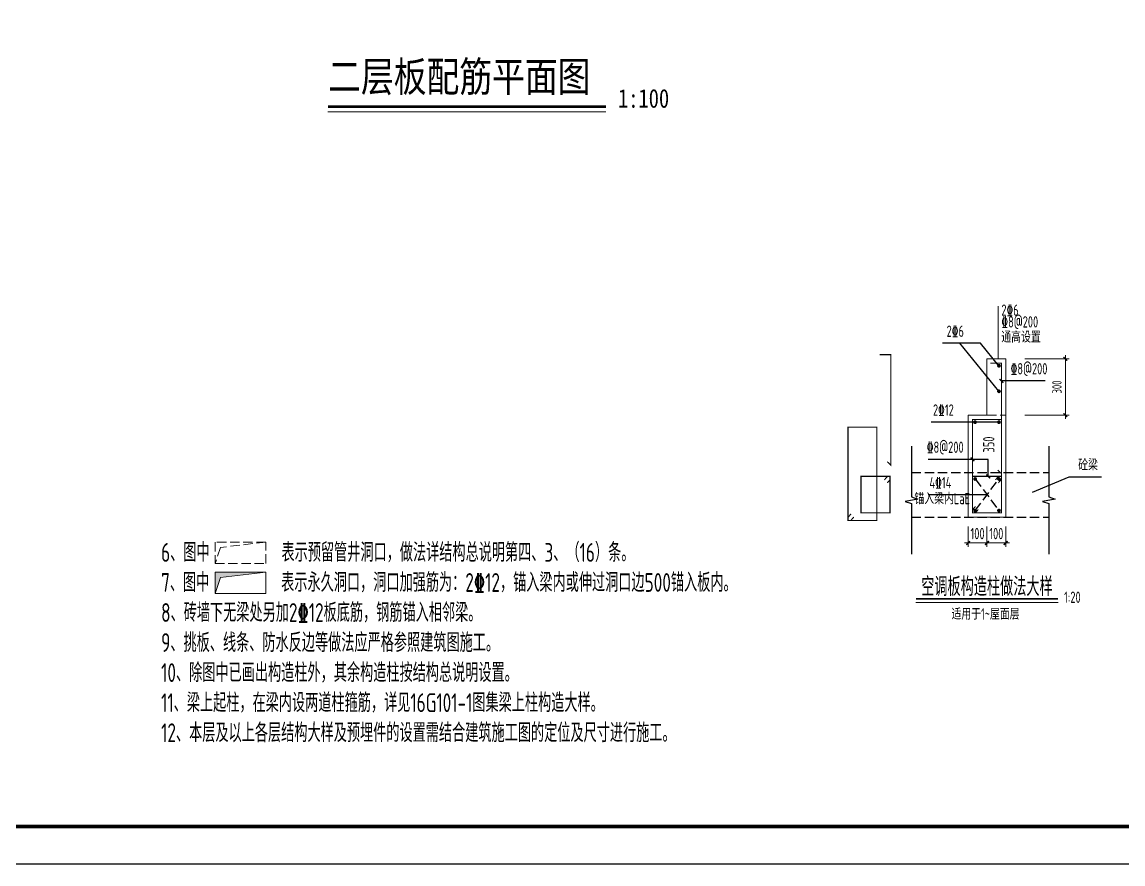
# Model space of a CAD drawing. Extents: x -129922 to 1190196, y -520662 to 139923.
# Drawn here: x 597048 to 626353, y -190743 to -168335 of the extents above; entities that cross this region are included whole.
import ezdxf
from ezdxf.enums import TextEntityAlignment as Align

# ---------------------------------------------------------------- set-up
doc = ezdxf.new("R2010")
doc.units = 0
doc.header["$LTSCALE"] = 1000
doc.header["$MEASUREMENT"] = 0
doc.linetypes.add('DASH', pattern=[0.35, 0.25, -0.1])
for name, color, linetype in [('BEAM', 4, 'DASH'), ('DIM_SYMB', 3, 'Continuous'), ('TEXT', 7, 'Continuous'), ('Y-云图图框', 7, 'Continuous'), ('墙柱编号', 4, 'Continuous')]:
    doc.layers.add(name, color=color, linetype=linetype)
for name, color, linetype, lineweight in [('COLU_DE', 7, 'Continuous', 0), ('COLU_DE_DIM', 3, 'Continuous', 0), ('COLU_DE_NUM', 7, 'Continuous', 0), ('COLU_DE_REIN', 1, 'Continuous', 0), ('COLU_DE_TEXT_JZ', 7, 'Continuous', 0), ('S-通用-TEXT', 7, 'Continuous', 20)]:
    doc.layers.add(name, color=color, linetype=linetype, lineweight=lineweight)
doc.styles.add('_YT_Name', font='', dxfattribs={"width": 0.8})
doc.styles.add('_YT_Sign_Text', font='ros.shx', dxfattribs={"width": 0.8, "bigfont": 'hztxt.shx'})
doc.styles.get("Standard").update_dxf_attribs({"font": 'gbenor.shx', "bigfont": 'gbcbig.shx'})
doc.styles.add('TSSD_Dimension', font='tssdeng.shx', dxfattribs={"width": 0.7, "bigfont": 'HZTXT.SHX'})
doc.styles.add('TSSD_DIMENSION_T3', font='Tssdeng.shx', dxfattribs={"width": 0.7, "bigfont": 'hztxt.shx'})
doc.styles.add('TSSD_Label', font='Tssdeng.shx', dxfattribs={"width": 0.7, "bigfont": 'hztxt.shx'})
doc.styles.add('TSSD_Rein', font='tssdeng.shx', dxfattribs={"width": 0.7, "bigfont": 'hztxt.shx'})
doc.styles.add('黑体', font='', dxfattribs={"width": 0.8})
doc.styles.get('_YT_Name').set_extended_font_data('SimHei')
doc.styles.get('黑体').set_extended_font_data('SimHei')
doc.dimstyles.new('TSSD_20_100', dxfattribs={"dimtxt": 250, "dimasz": 100, "dimexe": 100, "dimexo": 250, "dimgap": 100, "dimtad": 1, "dimdec": 0, "dimlfac": 0.2, "dimzin": 0, "dimdsep": 46, "dimtxsty": 'TSSD_Dimension', "dimblk": 'ARCHTICK', "dimcen": 0, "dimdle": 100, "dimclrt": 7, "dimadec": 0, "dimazin": 0, "dimtfac": 1, "dimtdec": 0, "dimtix": 1, "dimtmove": 2, "dimatfit": 3, "dimfxl": 0, "dimtolj": 1, "dimtzin": 0, "dimarcsym": 0})
doc.dimstyles.new('TSSD_20_100$TCH&&100', dxfattribs={"dimtxt": 300, "dimasz": 100, "dimexe": 100, "dimexo": 250, "dimgap": 100, "dimtad": 1, "dimdec": 0, "dimlfac": 0.2, "dimzin": 0, "dimdsep": 46, "dimtxsty": 'TSSD_DIMENSION_T3', "dimblk": 'ARCHTICK', "dimcen": 0, "dimdle": 100, "dimclrt": 7, "dimadec": 0, "dimazin": 0, "dimtfac": 1, "dimtdec": 0, "dimtix": 1, "dimtmove": 2, "dimatfit": 3, "dimfxl": 0, "dimtolj": 1, "dimtzin": 0, "dimarcsym": 0})

# ---------------------------------------------------------------- blocks, each defined once
blk = doc.blocks.new('ECMCTK_A1_横_单行图名--0')
at = {"color": 4}
blk.add_lwpolyline([(0, 0), (841, 0), (841, 594), (0, 594)], close=True, dxfattribs=at)
at = {"const_width": 1}
blk.add_lwpolyline([(25, 10), (831, 10), (831, 584), (25, 584)], close=True, dxfattribs=at)
at = {"color": 80, "flags": 3}
for tag, height, p in [('YTHQINS', 3, (34.31, 585.5)), ('ECMCKEY', 3, (292.07, 288.23)), ('YTTQINS', 5.62, (848.03, 12.81)), ('YTFRAME', 3, (652.76, 5.84)), ('YTBARCODE_T1', 3, (749.78, 5.95))]:
    blk.add_attdef(tag, text='', height=height, dxfattribs=at).set_placement(p, align=Align.MIDDLE_CENTER)
for tag, height, style, width, p in [('证书编号', 4, '_YT_Sign_Text', 0.8, (708.87, 43.81)), ('审查批准号', 4, '_YT_Sign_Text', 0.8, (761.06, 43.81)), ('工程号', 4, '_YT_Sign_Text', 0.5, (804.08, 44.12)), ('设计单位', 6, '_YT_Name', 0.8, (623.75, 38.6)), ('建设单位', 4, '_YT_Sign_Text', 0.8, (734.96, 36.11)), ('阶段', 4, '_YT_Sign_Text', 0.8, (804.08, 35.81)), ('项目号', 4, '_YT_Sign_Text', 0.5, (822.08, 33.72)), ('项目名称', 4, '_YT_Sign_Text', 0.8, (734.96, 28.11)), ('专业', 4, '_YT_Sign_Text', 0.8, (804.08, 27.31)), ('图纸编号', 4, '_YT_Sign_Text', 0.5, (803.93, 19.36)), ('图纸名称', 4.5, '_YT_Name', 0.8, (735.39, 15.06)), ('出图比例', 4.2, '_YT_Sign_Text', 0.8, (681.82, 11.78)), ('日期', 4, '_YT_Sign_Text', 0.5, (803.88, 12.13)), ('版本号', 4, '_YT_Sign_Text', 0.8, (822.08, 13))]:
    blk.add_attdef(tag, text='', height=height, dxfattribs=dict(style=style, width=width)).set_placement(p, align=Align.CENTER)
at = {"style": '_YT_Sign_Text', "width": 0.8, "flags": 3}
for tag, p, height in [('[审定人]', (590.95, 27.81), 4.1), ('{审定人}', (605.87, 26.45), 6.24), ('[校对人]', (642.23, 27.82), 4.1), ('{校对人}', (658.35, 26.53), 6.24), ('[审核人]', (591.01, 19.76), 4.1), ('{审核人}', (606.98, 18.44), 6.24), ('[设计人]', (642.47, 20.21), 4.1), ('{设计人}', (658.48, 18.54), 6.24), ('{项目负责人}', (608.28, 10.72), 6.24), ('[项目负责人]', (590.78, 12.01), 4.1), ('[专业负责人]', (642.74, 11.77), 4.1), ('{专业负责人}', (658.58, 10.36), 6.24)]:
    blk.add_attdef(tag, p, '', height=height, dxfattribs=at)
at = {"color": 80, "flags": 3}
for tag, p in [('YTQRCODE', (551.04, 11.91)), ('YTBZSIT', (25, 10)), ('EXT_TK_LEFT', (25, 10))]:
    blk.add_attdef(tag, p, '', height=3, dxfattribs=at)
blk = doc.blocks.new('_ArchTick')
at = {"color": 0, "linetype": 'ByBlock', "const_width": 0.4}
blk.add_lwpolyline([(-0.5, -0.5), (0.5, 0.5)], dxfattribs=at)
blk = doc.blocks.new('*D50')
at = {"layer": 'COLU_DE_DIM', "color": 0, "lineweight": -2, "transparency": 16777216}
for p, q in [((4360159, -621401), (4361335, -621401)), ((4361235, -623001), (4361235, -621301)), ((4360159, -622901), (4361335, -622901))]:
    blk.add_line(p, q, dxfattribs=at)
at = {"layer": 'Defpoints', "color": 0, "transparency": 16777216}
for p in [(4359909, -621401), (4361235, -621401), (4359909, -622901)]:
    blk.add_point(p, dxfattribs=at)
at = {"layer": 'COLU_DE_DIM', "color": 0, "lineweight": -2, "transparency": 16777216, "xscale": 100, "yscale": 100, "zscale": 100}
for p, rotation in [((4361235, -621401), 90), ((4361235, -622901), 270)]:
    blk.add_blockref('_ArchTick', p, dxfattribs=dict(at, rotation=rotation))
at = {"layer": 'COLU_DE_DIM', "color": 7, "transparency": 16777216, "insert": (4361010, -622151), "char_height": 250, "attachment_point": 5, "rotation": 90, "style": 'TSSD_Dimension'}
blk.add_mtext('\\A1;300', dxfattribs=at)
blk = doc.blocks.new('*D51')
at = {"layer": 'COLU_DE_DIM', "color": 0, "lineweight": -2, "transparency": 16777216}
for p, q in [((4358647, -625866), (4358647, -626403)), ((4359147, -625866), (4359147, -626403)), ((4358647, -626303), (4358547, -626303)), ((4358647, -626303), (4359147, -626303)), ((4359147, -626303), (4359247, -626303))]:
    blk.add_line(p, q, dxfattribs=at)
at = {"layer": 'Defpoints', "color": 0, "transparency": 16777216}
for p in [(4358647, -625616), (4359147, -625616), (4359147, -626303)]:
    blk.add_point(p, dxfattribs=at)
at = {"layer": 'COLU_DE_DIM', "color": 0, "lineweight": -2, "transparency": 16777216, "xscale": 100, "yscale": 100, "zscale": 100}
blk.add_blockref('_ArchTick', (4358647, -626303), dxfattribs=at)
at = {"layer": 'COLU_DE_DIM', "color": 0, "lineweight": -2, "transparency": 16777216, "xscale": 100, "yscale": 100, "zscale": 100, "rotation": 180}
blk.add_blockref('_ArchTick', (4359147, -626303), dxfattribs=at)
at = {"layer": 'COLU_DE_DIM', "color": 7, "transparency": 16777216, "insert": (4358897, -626053), "char_height": 300, "attachment_point": 5, "style": 'TSSD_DIMENSION_T3'}
blk.add_mtext('\\A1;100', dxfattribs=at)
blk = doc.blocks.new('*D52')
at = {"layer": 'COLU_DE_DIM', "color": 0, "lineweight": -2, "transparency": 16777216}
for p, q in [((4359147, -625866), (4359147, -626403)), ((4359647, -625866), (4359647, -626403)), ((4359147, -626303), (4359047, -626303)), ((4359147, -626303), (4359647, -626303)), ((4359647, -626303), (4359747, -626303))]:
    blk.add_line(p, q, dxfattribs=at)
at = {"layer": 'Defpoints', "color": 0, "transparency": 16777216}
for p in [(4359147, -625616), (4359647, -625616), (4359647, -626303)]:
    blk.add_point(p, dxfattribs=at)
at = {"layer": 'COLU_DE_DIM', "color": 0, "lineweight": -2, "transparency": 16777216, "xscale": 100, "yscale": 100, "zscale": 100}
blk.add_blockref('_ArchTick', (4359147, -626303), dxfattribs=at)
at = {"layer": 'COLU_DE_DIM', "color": 0, "lineweight": -2, "transparency": 16777216, "xscale": 100, "yscale": 100, "zscale": 100, "rotation": 180}
blk.add_blockref('_ArchTick', (4359647, -626303), dxfattribs=at)
at = {"layer": 'COLU_DE_DIM', "color": 7, "transparency": 16777216, "insert": (4359397, -626053), "char_height": 300, "attachment_point": 5, "style": 'TSSD_DIMENSION_T3'}
blk.add_mtext('\\A1;100', dxfattribs=at)
blk = doc.blocks.new('20191113.15412414')
at = {"layer": 'BEAM'}
for points in [[(1693.3, 3908.3), (5343.5, 3908.3)], [(1693.3, 2714.7), (5343.5, 2714.7)]]:
    blk.add_lwpolyline(points, dxfattribs=at)
at = {"layer": 'COLU_DE'}
for points in [[(3199, 5430), (3199, 2714.7), (4199, 2714.7), (4199, 6930), (3699, 6930)], [(3699, 6930), (3699, 5430), (3199, 5430)]]:
    blk.add_lwpolyline(points, dxfattribs=at)
at = {"layer": 'COLU_DE', "linetype": 'DASH'}
blk.add_lwpolyline([(3699, 5430), (4199, 5430)], dxfattribs=at)
at = {"layer": 'COLU_DE_NUM'}
blk.add_line((1808.6, 443.3), (5590.5, 443.3), dxfattribs=at)
at = {"layer": 'COLU_DE_NUM', "const_width": 50}
blk.add_lwpolyline([(1808.6, 543.3), (5590.5, 543.3)], dxfattribs=at)
at = {"layer": 'COLU_DE_REIN', "const_width": 30}
for points in [[(841.4, 7039.8), (1140, 7039.8), (1140, 4100.2), (1042.4, 4193.2)], [(3785.4, 6815), (4084, 6815), (4084, 3875.3), (3986.4, 3968.3)], [(970.5, 3708.8), (1051.2, 3801.3)], [(3926.3, 3708.8), (4007, 3801.3)], [(1045.6, 3626.8), (1126.3, 3719.3)], [(4001.4, 3626.8), (4082.1, 3719.3)], [(3314, 2911.7), (3394.7, 3004.2)], [(3389.1, 2829.7), (3469.9, 2922.1)], [(0, 2708.9), (80.7, 2801.3)], [(75.1, 2626.8), (155.8, 2719.3)]]:
    blk.add_lwpolyline(points, dxfattribs=at)
at = {"layer": 'COLU_DE_REIN', "const_width": 50, "flags": 128}
for points in [[(3994, 6743.8, 1), (4044, 6743.8, 1)], [(3994, 6065, 1), (4044, 6065, 1)], [(3357.7, 5244.4, 1), (3407.7, 5244.4, 1)], [(3994.1, 5244.4, 1), (4044.1, 5244.4, 1)], [(3357.7, 3731.3, 1), (3407.7, 3731.3, 1)], [(3994.1, 3731.3, 1), (4044.1, 3731.3, 1)], [(3357.7, 2892, 1), (3407.7, 2892, 1)], [(3994.1, 2892, 1), (4044.1, 2892, 1)]]:
    blk.add_lwpolyline(points, format="xyb", close=True, dxfattribs=at)
at = {"layer": 'COLU_DE_REIN', "const_width": 30}
for points in [[(3314, 5315), (4084, 5315), (4084, 2829.7), (3314, 2829.7)], [(0, 5112.1), (770, 5112.1), (770, 2626.8), (0, 2626.8)], [(348, 3801.3), (1118, 3801.3), (1118, 2829.7), (348, 2829.7)], [(3314, 3801.3), (4084, 3801.3), (4084, 2829.7), (3314, 2829.7)]]:
    blk.add_lwpolyline(points, close=True, dxfattribs=at)
at = {"layer": 'COLU_DE_TEXT_JZ'}
blk.add_line((3999, 6930), (3999, 8330.4), dxfattribs=at)
at = {"layer": 'DIM_SYMB'}
for points in [[(1693.3, 4603), (1693.3, 3256.2), (1861.3, 3195.1), (1525.3, 3135.8), (1693.3, 3076.2), (1693.3, 1729.5)], [(5343.5, 4603), (5343.5, 3256.2), (5511.5, 3195.1), (5175.5, 3135.8), (5343.5, 3076.2), (5343.5, 1729.5)]]:
    blk.add_lwpolyline(points, dxfattribs=at)
at = {"layer": '墙柱编号', "flags": 128}
for points in [[(3531.4, 7341.8), (3531.4, 7341.8), (2519.2, 7341.8)], [(4019, 6065), (2977.9, 7341.8)], [(4019, 6743.8), (3531.4, 7341.8)], [(5252.4, 6343.3), (5252.4, 6343.3), (4070.2, 6343.3)], [(4019.1, 5244.4), (4019.1, 5244.4), (2211.6, 5244.4)], [(3733.3, 3801.3), (3733.3, 4254.1), (2132, 4254.1)], [(4908.4, 3379.7), (5884.3, 3787.6), (6749.6, 3787.6)], [(3700.9, 3311.6), (3700.9, 3311.6), (2132, 3311.6)]]:
    blk.add_lwpolyline(points, dxfattribs=at)
at = {"layer": '墙柱编号', "linetype": 'DASH', "flags": 128}
for points in [[(3382.7, 3731.3), (4019.1, 2892)], [(3382.7, 2892), (4019.1, 3731.3)]]:
    blk.add_lwpolyline(points, dxfattribs=at)
at = {"layer": 'COLU_DE_DIM', "xscale": 100, "yscale": 100, "zscale": 100, "rotation": 270}
for p in [(4084, 6343.3), (3314, 4254.1), (3733.3, 3801.3)]:
    blk.add_blockref('_ArchTick', p, dxfattribs=at)
at = {"layer": 'COLU_DE_NUM', "style": 'TSSD_Label', "width": 0.7}
blk.add_text('空调板构造柱做法大样', height=500, dxfattribs=at).set_placement((3699, 894), align=Align.MIDDLE)
blk.add_text('1:20', height=300, dxfattribs=at).set_placement((5753.2, 434.5))
at = {"layer": 'TEXT', "color": 3, "style": 'TSSD_Rein', "width": 0.7}
blk.add_text('适用于1~屋面层', height=300, dxfattribs=at).set_placement((2754.6, -11.8))
at = {"layer": '墙柱编号', "style": 'TSSD_Rein', "width": 0.7}
for s, p in [('2\x846', (4082.3, 8075.2)), ('\x848@200', (4082.3, 7762.7)), ('通高设置', (4082.3, 7360.5))]:
    blk.add_text(s, height=300, dxfattribs=at).set_placement(p)
for s, p in [('2\x846', (2856.1, 7424.3)), ('\x848@200', (4819.1, 6425.8)), ('2\x8412', (2538.9, 5326.9)), ('\x848@200', (2587.6, 4336.6)), ('砼梁', (6391.9, 3870.1)), ('4\x8414', (2459.3, 3394.1)), ('锚入梁内LaE', (2508.3, 2970.4))]:
    blk.add_text(s, height=300, dxfattribs=at).set_placement(p, align=Align.BOTTOM_CENTER)
blk.add_text('350', height=300, rotation=90, dxfattribs=at).set_placement((3987.4, 4648.8), align=Align.BOTTOM_CENTER)
at = {"layer": 'COLU_DE_DIM'}
for p1, p2, distance, dimstyle, picture, middle in [((4460.9, 5430), (4460.9, 6930), -1325.6, 'TSSD_20_100', '*D50', (5561.5, 6180)), ((3699, 2714.7), (4199, 2714.7), -686.7, 'TSSD_20_100$TCH&&100', '*D52', (3949, 2278))]:
    dim = blk.add_aligned_dim(p1=p1, p2=p2, distance=distance, dimstyle=dimstyle, dxfattribs=at)
    dim.commit()
    dim.dimension.update_dxf_attribs({"geometry": picture, "text_midpoint": middle, "insert": (-4355448.1, 628331)})
dim = blk.add_aligned_dim(p1=(3199, 2714.7), p2=(3699, 2714.7), distance=-686.7, text='100', dimstyle='TSSD_20_100$TCH&&100', dxfattribs=at)
dim.commit()
dim.dimension.update_dxf_attribs({"geometry": '*D51', "text_midpoint": (3449, 2278), "insert": (-4355448.1, 628331)})

msp = doc.modelspace()

# ---------------------------------------------------------------- hatches: boundary and pattern name
at = {"layer": 'S-通用-TEXT'}
msp.add_hatch(color=251, dxfattribs=at).paths.add_polyline_path([(602187.1, -183546.6), (602187.1, -182975.1), (603537.1, -182975.1), (602333.3, -183116.9)])

# ---------------------------------------------------------------- linework, layer by layer
msp.add_line((605192.2, -170727.7), (612588.9, -170727.7), dxfattribs=at)
at = {"layer": 'S-通用-TEXT', "const_width": 70}
msp.add_lwpolyline([(605192.2, -170587.7), (612588.9, -170587.7)], dxfattribs=at)
at = {"layer": 'S-通用-TEXT', "linetype": 'DASH'}
msp.add_lwpolyline([(603537.1, -182175.1), (602333.3, -182316.9), (602187.1, -182746.6)], dxfattribs=at)
msp.add_lwpolyline([(602187.1, -182746.6), (603537.1, -182746.6), (603537.1, -182175.1), (602187.1, -182175.1)], close=True, dxfattribs=at)
at = {"layer": 'S-通用-TEXT'}
msp.add_lwpolyline([(603537.1, -182975.1), (602333.3, -183116.9), (602187.1, -183546.6)], dxfattribs=at)
msp.add_lwpolyline([(602187.1, -183546.6), (603537.1, -183546.6), (603537.1, -182975.1), (602187.1, -182975.1)], close=True, dxfattribs=at)

# ---------------------------------------------------------------- block references
at = {"layer": 'COLU_DE_NUM'}
msp.add_blockref('20191113.15412414', (619033.1, -184228.3), dxfattribs=at)
at = {"layer": 'Y-云图图框', "xscale": 100, "yscale": 100, "zscale": 100}
msp.add_blockref('ECMCTK_A1_横_单行图名--0', (569979.6, -190742.5), dxfattribs=at)

# ---------------------------------------------------------------- texts
at = {"layer": 'S-通用-TEXT', "style": '黑体', "width": 0.8}
for s, height, p in [('二层板配筋平面图', 800, (605195.6, -170188.1)), ('1:100', 500, (612912.8, -170617.3))]:
    msp.add_text(s, height=height, dxfattribs=at).set_placement(p)
at = {"layer": 'S-通用-TEXT', "color": 0, "style": 'TSSD_Rein', "width": 0.7}
for s, p in [('6、图中         表示预留管井洞口，做法详结构总说明第四、3、（16）条。', (600750.2, -182700.5)), ('7、图中         表示永久洞口，洞口加强筋为：2\x8412，锚入梁内或伸过洞口边500锚入板内。', (600750.2, -183500.5)), ('8、砖墙下无梁处另加2\x8412板底筋，钢筋锚入相邻梁。', (600750.2, -184300.5)), ('9、挑板、线条、防水反边等做法应严格参照建筑图施工。', (600750.2, -185100.5)), ('10、除图中已画出构造柱外，其余构造柱按结构总说明设置。', (600750.2, -185900.5)), ('11、梁上起柱，在梁内设两道柱箍筋，详见16G101-1图集梁上柱构造大样。', (600750.2, -186700.5)), ('12、本层及以上各层结构大样及预埋件的设置需结合建筑施工图的定位及尺寸进行施工。', (600750.2, -187500.5))]:
    msp.add_text(s, height=500, dxfattribs=at).set_placement(p)

doc.saveas('drawing.dxf')
